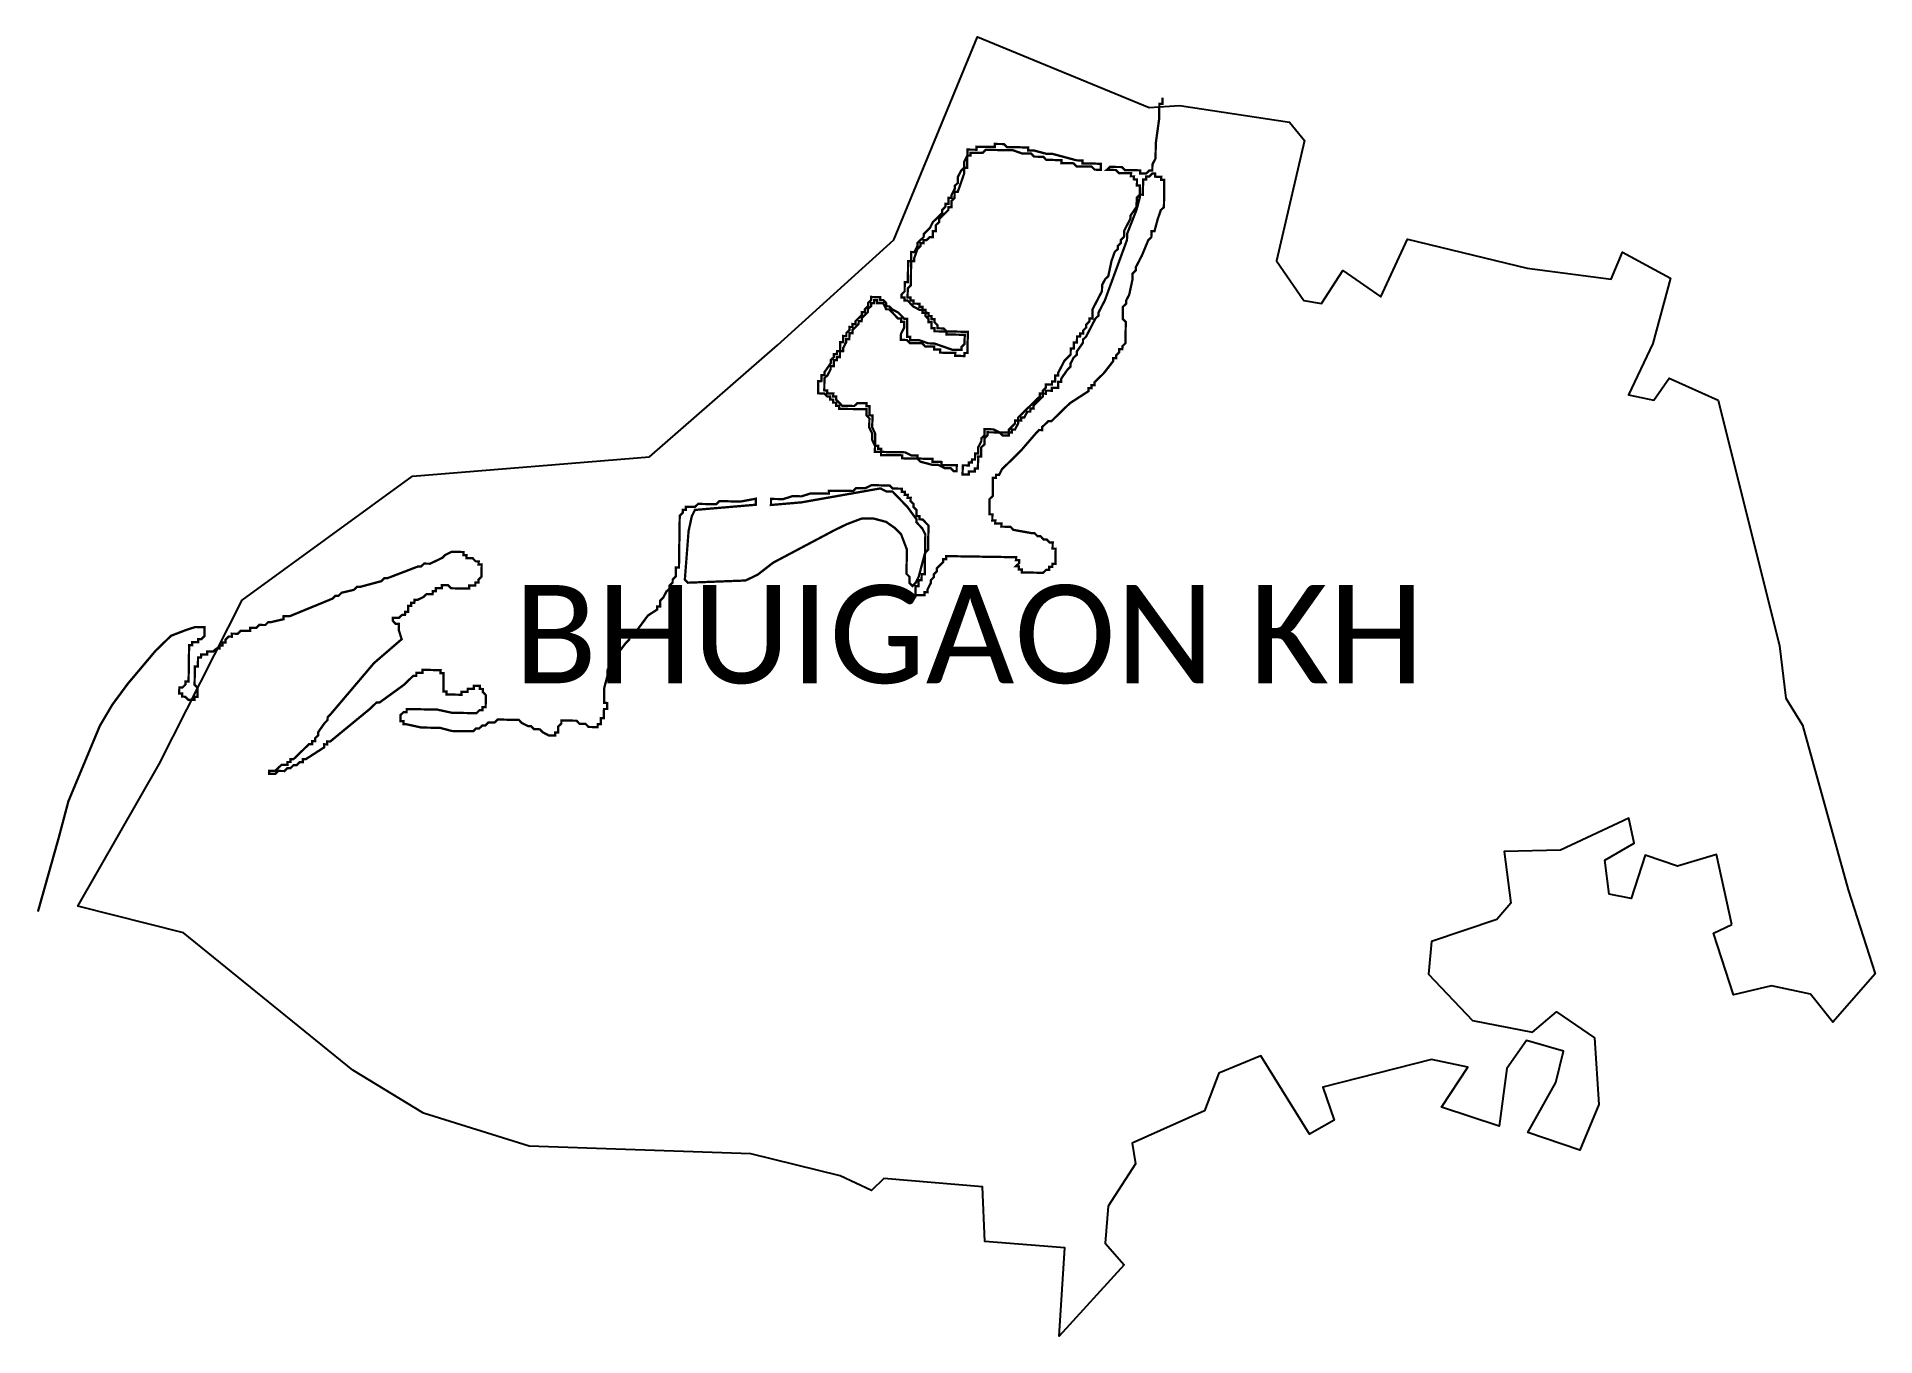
# Model space of a CAD drawing. Header units: metres. Extents: x 263795 to 267181, y 2144719 to 2154063.
# Drawn here: x 264773 to 267181, y 2144719 to 2146420 of the extents above; entities outside this region: 1.
import ezdxf

# ---------------------------------------------------------------- set-up
doc = ezdxf.new("R2010")
doc.units = ezdxf.units.M
for name, color, linetype in [('HIGH TIDE LINE', 6, 'Continuous'), ('village', 3, 'Continuous'), ('VILLAGE NAME', 250, 'Continuous')]:
    doc.layers.add(name, color=color, linetype=linetype)
doc.styles.get("Standard").update_dxf_attribs({"font": 'simplex.shx'})

msp = doc.modelspace()

# ---------------------------------------------------------------- linework, layer by layer
at = {"layer": 'HIGH TIDE LINE', "lineweight": 0, "const_width": 3}
for points in [[(263796.4, 2154061)], [(266024.3, 2146276.2), (266028.3, 2146276.1), (266028.3, 2146280.1), (266032.3, 2146280), (266036.3, 2146280), (266040.3, 2146279.9), (266044.2, 2146275.9), (266048.2, 2146275.8), (266052.1, 2146275.8), (266056.1, 2146275.7), (266060.1, 2146275.7), (266064.1, 2146275.6), (266068, 2146275.5), (266072, 2146275.5), (266072, 2146271.5), (266075.9, 2146271.4), (266079.9, 2146271.4), (266095.7, 2146267.2), (266103.7, 2146267.1), (266135.4, 2146258.6), (266143.3, 2146258.5), (266143.3, 2146254.5), (266147.2, 2146254.5), (266151.2, 2146254.4), (266155.2, 2146254.4), (266159.2, 2146254.3), (266163.1, 2146254.2), (266167.1, 2146254.2), (266167.1, 2146250.2), (266167, 2146246.2), (266163, 2146246.3), (266159, 2146246.4), (266155.1, 2146250.4), (266151.2, 2146250.4), (266147.2, 2146250.5), (266143.2, 2146250.6), (266139.2, 2146250.6), (266135.3, 2146250.7), (266131.3, 2146254.7), (266127.4, 2146254.8), (266123.4, 2146254.8), (266119.4, 2146254.9), (266115.4, 2146255), (266115.5, 2146258.9), (266111.5, 2146259), (266107.6, 2146259), (266103.6, 2146259.1), (266099.6, 2146259.2), (266095.6, 2146259.2), (266091.7, 2146263.3), (266087.7, 2146263.3), (266083.8, 2146263.4), (266079.8, 2146263.4), (266075.9, 2146267.5), (266063.9, 2146267.6), (266052.1, 2146271.8), (266048.1, 2146271.9), (266044.1, 2146271.9), (266040.2, 2146272), (266036.2, 2146272), (266032.2, 2146272.1), (266028.2, 2146272.2), (266024.3, 2146272.2), (266020.3, 2146272.3), (266016.3, 2146272.3), (266012.3, 2146268.4), (266008.3, 2146268.5), (266004.3, 2146268.5), (266000.3, 2146268.6), (265996.4, 2146268.6), (265996.3, 2146264.7), (265992.3, 2146264.7), (265992.3, 2146260.8), (265992.2, 2146256.8), (265992.2, 2146252.8), (265992.1, 2146248.8), (265988.1, 2146248.9), (265988.1, 2146244.9), (265988, 2146240.9), (265983.9, 2146229.1), (265979.7, 2146217.2), (265975.7, 2146217.3), (265975.7, 2146213.3), (265975.6, 2146209.3), (265971.6, 2146205.4), (265971.5, 2146201.4), (265971.5, 2146197.4), (265967.5, 2146197.5), (265967.4, 2146193.5), (265963.4, 2146189.6), (265959.4, 2146185.7), (265955.3, 2146181.8), (265955.3, 2146177.8), (265951.2, 2146173.9), (265951.2, 2146169.9), (265951.1, 2146165.9), (265947.1, 2146166), (265947.1, 2146162), (265947, 2146158), (265943, 2146158.1), (265939, 2146154.2), (265935, 2146154.2), (265935, 2146150.3), (265931, 2146150.3), (265930.9, 2146146.3), (265926.9, 2146142.4), (265922.8, 2146130.6), (265922.7, 2146126.6), (265918.7, 2146126.6), (265918.7, 2146122.7), (265918.6, 2146118.7), (265918.5, 2146114.7), (265918.5, 2146110.7), (265918.4, 2146102.8), (265918.3, 2146098.8), (265918.3, 2146094.8), (265914.2, 2146090.9), (265914.2, 2146087), (265914.1, 2146083), (265914, 2146079), (265918, 2146078.9), (265918, 2146075), (265921.9, 2146074.9), (265921.9, 2146070.9), (265925.8, 2146070.9), (265929.8, 2146070.8), (265929.8, 2146066.8), (265933.7, 2146066.8), (265933.7, 2146062.8), (265937.7, 2146062.7), (265937.6, 2146058.8), (265941.6, 2146058.7), (265941.5, 2146054.7), (265945.5, 2146054.7), (265945.4, 2146050.7), (265949.4, 2146050.6), (265949.3, 2146046.7), (265953.3, 2146042.6), (265953.2, 2146038.7), (265957.2, 2146038.6), (265961.2, 2146038.5), (265965.1, 2146034.5), (265969, 2146034.4), (265973, 2146034.4), (265977, 2146034.3), (265984.9, 2146034.2), (265988.9, 2146034.1), (265992.9, 2146034.1), (265992.8, 2146030.1), (265992.8, 2146026.1), (265992.7, 2146022.2), (265992.5, 2146010.2), (265992.5, 2146006.3), (265988.5, 2146006.3), (265988.4, 2146002.3), (265984.5, 2146002.4), (265980.5, 2146002.5), (265976.5, 2146002.5), (265976.6, 2146006.5), (265972.6, 2146006.6), (265968.6, 2146006.6), (265964.7, 2146006.7), (265960.7, 2146006.7), (265956.7, 2146006.8), (265956.8, 2146010.8), (265952.8, 2146010.8), (265948.8, 2146010.9), (265948.9, 2146014.9), (265944.9, 2146014.9), (265940.9, 2146015), (265936.9, 2146015), (265933, 2146019.1), (265929.1, 2146019.1), (265925.1, 2146019.2), (265921.1, 2146019.2), (265917.1, 2146019.3), (265913.2, 2146023.3), (265909.2, 2146023.4), (265905.3, 2146023.5), (265905.3, 2146027.4), (265905.4, 2146031.4), (265909.5, 2146039.3), (265909.5, 2146043.3), (265909.6, 2146047.3), (265905.6, 2146047.3), (265905.7, 2146051.3), (265901.7, 2146051.3), (265893.9, 2146059.4), (265890, 2146063.5), (265886, 2146063.5), (265882.1, 2146071.5), (265878.2, 2146071.6), (265874.2, 2146071.6), (265874.2, 2146075.6), (265870.3, 2146075.7), (265870.2, 2146071.7), (265866.2, 2146071.8), (265866.2, 2146067.8), (265862.1, 2146063.9), (265862.1, 2146059.9), (265858, 2146056), (265854, 2146052.1), (265853.9, 2146048.1), (265850, 2146048.1), (265849.9, 2146044.2), (265845.9, 2146040.2), (265841.8, 2146036.3), (265841.8, 2146032.4), (265837.8, 2146032.4), (265837.8, 2146028.4), (265837.7, 2146024.5), (265833.7, 2146024.5), (265833.7, 2146020.5), (265829.6, 2146012.7), (265829.5, 2146008.7), (265825.5, 2146008.7), (265825.5, 2146004.8), (265825.4, 2146000.8), (265821.4, 2146000.8), (265821.4, 2145996.9), (265817.4, 2145996.9), (265817.3, 2145993), (265817.3, 2145989), (265813.3, 2145989), (265813.3, 2145985.1), (265809.2, 2145977.2), (265805.1, 2145973.3), (265805.1, 2145969.3), (265805, 2145965.3), (265805, 2145961.3), (265804.9, 2145957.4), (265808.9, 2145957.3), (265808.8, 2145953.3), (265812.8, 2145953.3), (265816.8, 2145953.2), (265816.7, 2145949.2), (265820.7, 2145949.2), (265820.6, 2145945.2), (265824.5, 2145941.2), (265828.4, 2145937.1), (265832.4, 2145937.1), (265836.4, 2145937), (265844.3, 2145936.9), (265848.4, 2145940.8), (265852.4, 2145940.7), (265856.3, 2145940.7), (265860.3, 2145940.6), (265860.2, 2145936.6), (265864.2, 2145936.6), (265864.2, 2145932.6), (265864.1, 2145928.6), (265864, 2145924.7), (265868, 2145924.6), (265868, 2145920.6), (265867.8, 2145912.7), (265867.8, 2145908.7), (265871.6, 2145900.7), (265871.6, 2145896.7), (265871.5, 2145892.7), (265871.5, 2145888.8), (265871.4, 2145884.8), (265875.4, 2145884.7), (265875.3, 2145880.8), (265879.3, 2145880.7), (265879.2, 2145876.7), (265883.2, 2145876.7), (265887.2, 2145876.6), (265891.2, 2145876.5), (265895.1, 2145876.5), (265899.1, 2145876.4), (265903.1, 2145876.4), (265907.1, 2145876.3), (265911, 2145876.2), (265918.9, 2145872.2), (265922.9, 2145872.1), (265926.9, 2145872), (265926.8, 2145868.1), (265930.8, 2145868), (265934.8, 2145867.9), (265938.7, 2145867.9), (265942.7, 2145867.8), (265946.7, 2145867.8), (265946.6, 2145863.8), (265950.6, 2145863.7), (265954.6, 2145863.7), (265958.6, 2145863.6), (265958.5, 2145859.6), (265962.5, 2145859.6), (265966.4, 2145859.5), (265970.4, 2145859.5), (265974.4, 2145859.4), (265978.4, 2145859.3), (265978.3, 2145855.4), (265978.3, 2145851.4), (265974.3, 2145851.5), (265970.4, 2145855.5), (265966.4, 2145855.5), (265962.4, 2145855.6), (265954.5, 2145859.7), (265950.5, 2145859.8), (265946.6, 2145859.8), (265930.7, 2145864), (265926.8, 2145868.1), (265922.8, 2145868.1), (265910.9, 2145868.3), (265906.9, 2145868.4), (265907, 2145872.3), (265903, 2145872.4), (265899.1, 2145872.4), (265895.1, 2145872.5), (265891.1, 2145872.6), (265887.1, 2145872.6), (265883.2, 2145872.7), (265879.2, 2145872.7), (265879.2, 2145876.7), (265875.3, 2145876.8), (265871.3, 2145876.8), (265871.3, 2145880.8), (265871.4, 2145884.8), (265867.5, 2145892.8), (265867.7, 2145900.7), (265863.8, 2145908.8), (265864, 2145920.7), (265860.1, 2145924.7), (265860.1, 2145928.7), (265860.2, 2145932.7), (265856.2, 2145932.7), (265852.2, 2145932.8), (265848.3, 2145932.8), (265844.3, 2145932.9), (265840.3, 2145933), (265836.3, 2145933), (265832.4, 2145933.1), (265828.4, 2145933.1), (265824.4, 2145933.2), (265824.5, 2145937.2), (265820.5, 2145937.2), (265820.6, 2145941.2), (265816.6, 2145941.3), (265816.6, 2145945.2), (265812.7, 2145945.3), (265812.7, 2145949.3), (265808.7, 2145949.3), (265804.8, 2145953.4), (265800.9, 2145953.4), (265796.9, 2145953.5), (265796.9, 2145957.5), (265797, 2145961.4), (265797.1, 2145965.4), (265797.1, 2145969.4), (265801.1, 2145969.3), (265801.2, 2145973.3), (265801.2, 2145977.3), (265805.2, 2145977.2), (265805.2, 2145981.2), (265813.4, 2145993), (265813.4, 2145997), (265817.5, 2146000.9), (265817.5, 2146004.9), (265821.5, 2146004.8), (265821.6, 2146008.8), (265825.5, 2146008.7), (265825.6, 2146012.7), (265825.7, 2146016.7), (265825.7, 2146020.7), (265829.7, 2146020.6), (265829.7, 2146024.6), (265829.8, 2146028.6), (265833.8, 2146028.5), (265833.8, 2146032.5), (265837.9, 2146036.4), (265837.9, 2146040.4), (265841.9, 2146040.3), (265842, 2146044.3), (265845.9, 2146044.2), (265846, 2146048.2), (265850, 2146052.1), (265854.1, 2146056), (265854.1, 2146060), (265858.1, 2146059.9), (265858.2, 2146063.9), (265862.2, 2146067.8), (265862.3, 2146071.8), (265866.3, 2146075.7), (265866.3, 2146079.7), (265870.3, 2146079.6), (265874.3, 2146079.6), (265878.3, 2146079.5), (265878.2, 2146075.6), (265882.2, 2146075.5), (265886.1, 2146071.5), (265886, 2146067.5), (265890, 2146067.4), (265893.9, 2146063.4), (265901.8, 2146059.3), (265905.7, 2146055.3), (265909.7, 2146051.2), (265913.6, 2146051.2), (265913.6, 2146047.2), (265913.5, 2146043.2), (265913.5, 2146039.2), (265913.4, 2146035.3), (265913.3, 2146031.3), (265913.3, 2146027.3), (265917.3, 2146027.3), (265917.2, 2146023.3), (265921.2, 2146023.2), (265925.1, 2146023.2), (265929.1, 2146023.1), (265941, 2146019), (265945, 2146018.9), (265948.9, 2146018.8), (265960.8, 2146014.7), (265972.7, 2146010.5), (265976.6, 2146010.5), (265980.6, 2146010.4), (265984.6, 2146010.4), (265984.6, 2146014.3), (265988.7, 2146018.2), (265988.7, 2146022.2), (265988.8, 2146026.2), (265988.9, 2146030.2), (265984.9, 2146030.2), (265980.9, 2146030.3), (265973, 2146030.4), (265969, 2146030.5), (265965, 2146030.5), (265965.1, 2146034.5), (265961.1, 2146034.6), (265957.1, 2146034.6), (265953.1, 2146034.7), (265949.2, 2146034.7), (265949.2, 2146038.7), (265945.3, 2146038.8), (265945.3, 2146042.7), (265945.4, 2146046.7), (265941.4, 2146046.8), (265941.5, 2146050.8), (265937.5, 2146054.8), (265937.6, 2146058.8), (265933.6, 2146058.8), (265933.7, 2146062.8), (265929.7, 2146062.9), (265921.8, 2146067), (265917.9, 2146071), (265914, 2146075), (265910, 2146075.1), (265910.1, 2146079.1), (265906.1, 2146079.1), (265906.2, 2146083.1), (265910.2, 2146087), (265910.2, 2146091), (265910.3, 2146095), (265910.4, 2146098.9), (265914.3, 2146098.9), (265914.4, 2146102.9), (265914.5, 2146106.8), (265914.5, 2146110.8), (265914.6, 2146114.8), (265914.6, 2146118.8), (265914.7, 2146122.7), (265914.8, 2146126.7), (265918.7, 2146126.6), (265918.8, 2146130.6), (265918.8, 2146134.6), (265918.9, 2146138.6), (265922.9, 2146138.5), (265927, 2146146.4), (265927, 2146150.4), (265931.1, 2146154.3), (265935.1, 2146158.2), (265935.2, 2146162.2), (265939.2, 2146166.1), (265943.2, 2146170), (265947.3, 2146177.9), (265951.4, 2146181.8), (265959.4, 2146189.7), (265959.5, 2146193.6), (265963.5, 2146197.6), (265963.6, 2146201.5), (265967.5, 2146201.5), (265967.6, 2146205.5), (265967.7, 2146209.4), (265971.6, 2146209.4), (265971.7, 2146213.3), (265975.8, 2146221.2), (265975.8, 2146225.2), (265979.9, 2146229.1), (265979.9, 2146233.1), (265980, 2146237.1), (265984.1, 2146245), (265988.1, 2146248.9), (265988.2, 2146252.9), (265988.2, 2146256.8), (265992.3, 2146264.7), (265992.4, 2146268.7), (265992.5, 2146272.7), (265996.4, 2146272.6), (266000.4, 2146272.6), (266004.4, 2146272.5), (266004.4, 2146276.5), (266008.4, 2146276.4), (266012.4, 2146276.4), (266016.4, 2146276.3), (266020.3, 2146276.2)]]:
    msp.add_lwpolyline(points, close=True, dxfattribs=at)
msp.add_lwpolyline([(266247.9, 2146340.5), (266247.9, 2146336.5), (266247.8, 2146332.5), (266243.8, 2146332.6), (266243.6, 2146320.6), (266243.5, 2146312.7), (266239.1, 2146281), (266239, 2146277), (266239, 2146273), (266238.8, 2146261.1), (266234.7, 2146253.2), (266234.6, 2146249.2), (266234.6, 2146245.2), (266230.6, 2146245.3), (266226.6, 2146241.4), (266222.6, 2146241.4), (266218.6, 2146241.5), (266218.7, 2146245.5), (266210.7, 2146245.6), (266206.7, 2146245.6), (266198.8, 2146245.8), (266194.9, 2146249.8), (266190.9, 2146249.9), (266186.9, 2146249.9), (266183, 2146250), (266179, 2146250), (266179, 2146250), (266174.9, 2146246.1), (266178.9, 2146246.1), (266182.9, 2146246), (266186.9, 2146245.9), (266190.8, 2146241.9), (266198.7, 2146241.8), (266202.7, 2146241.7), (266206.7, 2146241.7), (266206.6, 2146237.7), (266210.6, 2146237.6), (266210.5, 2146233.7), (266214.5, 2146233.6), (266214.5, 2146229.6), (266214.4, 2146225.6), (266218.4, 2146225.6), (266218.3, 2146221.6), (266218.3, 2146217.6), (266218.2, 2146213.7), (266214.2, 2146209.7), (266214.1, 2146205.8), (266214, 2146201.8), (266214, 2146197.8), (266205.9, 2146186), (266205.8, 2146182), (266197.6, 2146166.2), (266197.6, 2146162.3), (266197.5, 2146158.3), (266193.5, 2146154.4), (266193.4, 2146150.4), (266189.4, 2146146.5), (266189.3, 2146142.5), (266185.3, 2146138.6), (266181.1, 2146126.7), (266176.9, 2146106.9), (266172.8, 2146103), (266168.7, 2146095.1), (266168.7, 2146091.1), (266168.6, 2146087.2), (266160.4, 2146071.4), (266156.3, 2146063.5), (266156.3, 2146059.5), (266156.2, 2146055.5), (266156.2, 2146051.5), (266152.2, 2146051.6), (266152.1, 2146047.6), (266148.1, 2146043.7), (266148, 2146039.7), (266144, 2146035.8), (266143.9, 2146031.8), (266140, 2146031.9), (266139.9, 2146027.9), (266135.9, 2146028), (266135.9, 2146024), (266135.8, 2146020), (266131.8, 2146020.1), (266131.8, 2146016.1), (266131.7, 2146012.1), (266127.7, 2146012.2), (266127.6, 2146004.3), (266123.6, 2146000.3), (266119.6, 2145996.4), (266111.4, 2145980.6), (266111.3, 2145976.7), (266107.3, 2145976.7), (266107.3, 2145972.7), (266107.2, 2145968.8), (266103.2, 2145968.8), (266103.2, 2145964.9), (266099.2, 2145964.9), (266095.2, 2145965), (266095.2, 2145961), (266091.1, 2145957.1), (266091.1, 2145953.1), (266087.1, 2145953.2), (266087.1, 2145949.2), (266083, 2145945.3), (266062.8, 2145925.7), (266058.8, 2145921.8), (266058.8, 2145917.8), (266054.8, 2145917.9), (266054.7, 2145913.9), (266050.7, 2145910), (266046.7, 2145906), (266046.6, 2145902.1), (266042.6, 2145902.1), (266038.6, 2145902.2), (266034.7, 2145902.2), (266026.8, 2145906.3), (266022.8, 2145906.4), (266018.8, 2145906.5), (266014.9, 2145906.5), (266014.8, 2145902.5), (266014.7, 2145898.6), (266010.7, 2145894.7), (266010.6, 2145890.7), (266006.5, 2145882.8), (266006.5, 2145878.8), (266006.4, 2145874.8), (266002.5, 2145874.9), (266002.4, 2145870.9), (266002.3, 2145866.9), (265998.4, 2145867), (265998.3, 2145863), (265994.3, 2145863.1), (265994.3, 2145859.1), (265990.3, 2145859.2), (265986.3, 2145859.2), (265986.1, 2145847.3), (265990.1, 2145847.2), (265994.1, 2145847.2), (265994.2, 2145851.2), (265998.1, 2145851.1), (266002.1, 2145851), (266002.2, 2145855), (266006.1, 2145855), (266006.2, 2145858.9), (266006.3, 2145862.9), (266006.3, 2145866.9), (266006.4, 2145870.9), (266010.3, 2145870.8), (266010.4, 2145874.8), (266010.5, 2145878.7), (266010.5, 2145882.7), (266014.6, 2145886.6), (266014.7, 2145894.6), (266018.7, 2145898.5), (266018.8, 2145902.5), (266022.7, 2145902.4), (266026.7, 2145902.4), (266030.7, 2145902.3), (266034.7, 2145902.2), (266038.6, 2145898.2), (266042.6, 2145898.2), (266046.5, 2145898.1), (266046.6, 2145902.1), (266050.6, 2145902), (266050.6, 2145906), (266054.6, 2145905.9), (266058.7, 2145913.8), (266058.8, 2145917.8), (266062.7, 2145917.7), (266062.8, 2145921.7), (266066.8, 2145921.7), (266070.9, 2145929.5), (266074.8, 2145929.5), (266074.9, 2145933.5), (266078.9, 2145933.4), (266078.9, 2145937.4), (266083, 2145941.3), (266087, 2145945.2), (266091, 2145949.1), (266091.1, 2145953.1), (266095.1, 2145953), (266095.1, 2145957), (266099.1, 2145957), (266103.1, 2145956.9), (266103.1, 2145960.9), (266107.1, 2145960.8), (266111.1, 2145960.8), (266111.1, 2145964.7), (266111.2, 2145968.7), (266115.2, 2145968.7), (266115.2, 2145972.6), (266123.4, 2145984.4), (266127.4, 2145988.4), (266127.4, 2145992.3), (266131.5, 2146000.2), (266135.6, 2146004.1), (266135.6, 2146008.1), (266143.8, 2146019.9), (266143.8, 2146023.9), (266147.9, 2146027.8), (266156, 2146043.6), (266160.1, 2146051.5), (266164.2, 2146055.4), (266164.2, 2146059.4), (266168.3, 2146067.3), (266172.4, 2146075.2), (266201.4, 2146154.3), (266201.5, 2146158.2), (266201.5, 2146162.2), (266213.9, 2146193.8), (266218.1, 2146209.7), (266218.2, 2146213.7), (266222.2, 2146213.6), (266222.2, 2146217.6), (266222.3, 2146221.6), (266222.4, 2146225.5), (266222.4, 2146229.5), (266222.5, 2146233.5), (266226.4, 2146233.4), (266226.5, 2146237.4), (266230.5, 2146237.3), (266234.5, 2146241.3), (266238.5, 2146241.2), (266238.4, 2146237.2), (266246.4, 2146237.1), (266246.3, 2146233.1), (266250.3, 2146233.1), (266249.8, 2146197.3), (266245.7, 2146193.4), (266241.6, 2146181.5), (266237.4, 2146165.7), (266233.4, 2146165.7), (266233.3, 2146157.8), (266229.2, 2146153.9), (266221, 2146134.1), (266212.8, 2146118.3), (266212.8, 2146114.3), (266208.7, 2146110.4), (266208.6, 2146102.5), (266204.3, 2146082.6), (266200.2, 2146074.8), (266200.2, 2146070.8), (266196.1, 2146066.9), (266195.9, 2146051), (266199.8, 2146046.9), (266199.4, 2146019.1), (266195.4, 2146015.2), (266195.3, 2146011.2), (266191.3, 2146011.3), (266191.3, 2146007.3), (266187.2, 2146003.4), (266187.2, 2145999.4), (266183.2, 2145999.5), (266183.2, 2145995.5), (266171, 2145979.8), (266158.9, 2145968), (266158.8, 2145964), (266154.9, 2145964.1), (266154.8, 2145960.1), (266150.8, 2145960.2), (266150.8, 2145956.2), (266126.7, 2145940.6), (266122.6, 2145936.7), (266102.5, 2145917.1), (266098.5, 2145917.2), (266090.4, 2145909.4), (266090.4, 2145905.4), (266086.4, 2145905.5), (266082.4, 2145901.5), (266062.1, 2145878), (266058.1, 2145874.1), (266054.1, 2145870.1), (266042, 2145858.4), (266037.9, 2145854.5), (266033.8, 2145846.6), (266029.9, 2145846.6), (266029.8, 2145842.7), (266025.8, 2145842.7), (266025.5, 2145818.9), (266021.4, 2145815), (266021.2, 2145795.1), (266025.1, 2145795), (266025, 2145787.1), (266029, 2145787), (266028.9, 2145783), (266036.9, 2145782.9), (266036.8, 2145778.9), (266048.7, 2145778.8), (266052.7, 2145774.7), (266076.4, 2145770.4), (266080.4, 2145770.3), (266084.3, 2145766.3), (266088.3, 2145766.3), (266092.2, 2145762.2), (266096.2, 2145762.2), (266100.1, 2145758.1), (266104.1, 2145758.1), (266104, 2145750.1), (266108, 2145750.1), (266107.7, 2145730.2), (266103.7, 2145730.2), (266103.6, 2145726.3), (266099.6, 2145726.3), (266099.6, 2145722.3), (266095.6, 2145722.4), (266091.6, 2145718.5), (266063.8, 2145718.9), (266063.8, 2145722.9), (266059.8, 2145722.9), (266059.9, 2145726.9), (266055.9, 2145727), (266060, 2145730.9), (266060, 2145734.9), (266056, 2145734.9), (266056.1, 2145738.9), (265964.7, 2145740.3), (265964.6, 2145736.3), (265960.6, 2145736.3), (265960.6, 2145732.4), (265952.5, 2145724.5), (265952.5, 2145720.6), (265948.4, 2145716.6), (265948.4, 2145712.7), (265944.3, 2145708.7), (265944.3, 2145704.8), (265940.2, 2145696.9), (265940.1, 2145692.9), (265936.1, 2145693), (265936.1, 2145689), (265924.2, 2145689.2), (265924.3, 2145701.1), (265928.3, 2145701), (265928.4, 2145709), (265932.4, 2145708.9), (265932.5, 2145716.9), (265936.5, 2145716.8), (265936.9, 2145744.6), (265937.3, 2145768.5), (265933.4, 2145776.5), (265925.6, 2145784.6), (265925.6, 2145788.6), (265913.9, 2145804.6), (265906.1, 2145812.7), (265902.2, 2145816.7), (265894.4, 2145824.8), (265886.4, 2145824.9), (265878.5, 2145829), (265774.9, 2145810.7), (265735.1, 2145807.3), (265735.2, 2145815.2), (265751.1, 2145815), (265763.1, 2145818.8), (265775, 2145818.6), (265787, 2145822.4), (265810.8, 2145822.1), (265810.9, 2145826), (265842.7, 2145825.6), (265846.7, 2145829.5), (265858.7, 2145829.3), (265866.7, 2145833.2), (265890.5, 2145832.8), (265894.4, 2145828.8), (265906.4, 2145828.6), (265906.3, 2145824.6), (265910.3, 2145824.6), (265910.2, 2145820.6), (265914.2, 2145820.5), (265914.1, 2145816.6), (265918.1, 2145816.5), (265918, 2145812.5), (265922, 2145808.5), (265921.9, 2145804.5), (265925.8, 2145800.5), (265925.7, 2145792.5), (265929.7, 2145792.5), (265929.6, 2145788.5), (265933.6, 2145788.4), (265937.5, 2145784.4), (265941.4, 2145780.4), (265940.9, 2145748.6), (265936.9, 2145744.6), (265928.5, 2145713), (265924.4, 2145705.1), (265920.4, 2145701.1), (265916.4, 2145705.2), (265916.6, 2145713.1), (265912.6, 2145717.2), (265913.1, 2145749), (265905.5, 2145769), (265897.6, 2145777), (265885.8, 2145785.2), (265870, 2145789.4), (265854.1, 2145789.6), (265834.1, 2145782), (265818.1, 2145774.2), (265737.9, 2145731.7), (265717.8, 2145716.1), (265701.8, 2145708.4), (265626.2, 2145705.5), (265622.3, 2145709.5), (265627.2, 2145773.1), (265631.5, 2145792.9), (265635.6, 2145800.8), (265715.2, 2145807.6), (265715.3, 2145815.5), (265695.4, 2145811.8), (265667.6, 2145812.3), (265663.5, 2145808.3), (265639.7, 2145808.7), (265635.6, 2145804.8), (265623.7, 2145805), (265623.7, 2145801), (265619.7, 2145801), (265619.6, 2145797.1), (265615.6, 2145793.2), (265614.6, 2145725.6), (265610.6, 2145725.6), (265610.4, 2145713.7), (265606.4, 2145709.8), (265606.3, 2145705.8), (265602.3, 2145701.9), (265602.3, 2145697.9), (265598.2, 2145694), (265594.1, 2145686.1), (265590.1, 2145682.2), (265590, 2145674.2), (265586, 2145674.3), (265585.9, 2145670.3), (265573.9, 2145662.5), (265553.6, 2145635), (265549.6, 2145635.1), (265549.6, 2145631.1), (265545.5, 2145627.2), (265533.4, 2145611.5), (265529.3, 2145607.5), (265529.3, 2145603.6), (265525.3, 2145599.6), (265525.1, 2145591.7), (265521.2, 2145591.8), (265521, 2145583.8), (265516.8, 2145568), (265516.5, 2145548.1), (265520.5, 2145548), (265520.4, 2145540.1), (265516.4, 2145540.1), (265516.2, 2145528.2), (265512.3, 2145528.3), (265512.1, 2145520.3), (265508.2, 2145520.4), (265508.1, 2145516.4), (265496.2, 2145516.6), (265492.3, 2145520.6), (265484.3, 2145520.7), (265480.4, 2145524.8), (265460.5, 2145525.1), (265460.5, 2145521.1), (265456.4, 2145517.2), (265456.3, 2145509.2), (265452.3, 2145509.3), (265452.3, 2145505.3), (265444.3, 2145505.4), (265436.4, 2145509.5), (265432.5, 2145513.5), (265424.6, 2145513.7), (265420.7, 2145517.7), (265416.7, 2145517.8), (265408.8, 2145521.8), (265404.9, 2145525.9), (265377.1, 2145526.3), (265373, 2145522.4), (265365.1, 2145522.5), (265361, 2145518.6), (265357.1, 2145518.6), (265353, 2145514.7), (265349.1, 2145514.8), (265345, 2145510.9), (265317.2, 2145511.3), (265301.4, 2145515.5), (265277.5, 2145515.8), (265257.7, 2145520.1), (265253.7, 2145520.2), (265253.8, 2145524.1), (265249.8, 2145524.2), (265249.9, 2145532.2), (265254, 2145536.1), (265257.9, 2145536), (265258, 2145540), (265297.7, 2145539.4), (265317.6, 2145535.1), (265349.4, 2145534.7), (265353.4, 2145538.6), (265357.4, 2145538.5), (265357.4, 2145542.5), (265361.4, 2145542.4), (265361.6, 2145558.3), (265357.7, 2145562.4), (265357.8, 2145566.3), (265353.8, 2145566.4), (265353.9, 2145570.4), (265345.9, 2145570.5), (265345.9, 2145566.5), (265337.9, 2145566.6), (265337.8, 2145562.7), (265329.9, 2145562.8), (265329.8, 2145558.8), (265310, 2145559.1), (265310, 2145563.1), (265306, 2145563.1), (265306.4, 2145587), (265302.4, 2145587), (265302.5, 2145591), (265278.6, 2145591.4), (265278.6, 2145587.4), (265270.6, 2145587.5), (265270.6, 2145583.5), (265266.6, 2145583.6), (265254.5, 2145571.9), (265222.3, 2145548.5), (265218.4, 2145548.5), (265214.3, 2145544.6), (265210.3, 2145540.7), (265158, 2145497.7), (265154, 2145497.8), (265153.9, 2145493.8), (265150, 2145493.9), (265149.9, 2145489.9), (265125.8, 2145474.4), (265121.8, 2145474.4), (265121.8, 2145470.4), (265117.8, 2145470.5), (265113.8, 2145466.6), (265109.8, 2145466.6), (265105.8, 2145462.7), (265101.8, 2145462.8), (265097.8, 2145458.9), (265089.8, 2145459), (265085.8, 2145455.1), (265077.8, 2145455.2), (265077.9, 2145459.2), (265085.8, 2145459), (265089.9, 2145463), (265093.9, 2145466.9), (265101.8, 2145466.8), (265101.9, 2145470.7), (265105.9, 2145470.7), (265105.9, 2145474.6), (265109.9, 2145474.6), (265114, 2145478.5), (265122, 2145486.3), (265130.1, 2145494.2), (265134.1, 2145494.1), (265134.1, 2145498.1), (265138.1, 2145498), (265138.2, 2145502), (265142.2, 2145505.9), (265142.2, 2145509.9), (265150.4, 2145521.7), (265154.4, 2145525.6), (265154.5, 2145529.6), (265158.5, 2145533.5), (265215.2, 2145600.3), (265251.4, 2145631.5), (265247.6, 2145643.5), (265247.7, 2145651.5), (265243.7, 2145651.5), (265239.8, 2145655.6), (265239.9, 2145659.6), (265247.8, 2145659.4), (265251.9, 2145663.3), (265255.8, 2145663.3), (265255.9, 2145667.3), (265259.9, 2145667.2), (265260, 2145675.2), (265264, 2145675.1), (265264, 2145679.1), (265268, 2145679), (265268.1, 2145683), (265272, 2145682.9), (265280, 2145686.8), (265284.1, 2145690.7), (265292, 2145690.6), (265292.1, 2145694.6), (265296.1, 2145694.5), (265296.1, 2145698.5), (265304.1, 2145698.4), (265304.1, 2145702.3), (265312.1, 2145702.2), (265316, 2145698.2), (265339.8, 2145697.8), (265339.9, 2145701.8), (265347.9, 2145701.7), (265347.9, 2145705.7), (265351.9, 2145705.6), (265352, 2145709.6), (265356, 2145713.5), (265356.2, 2145729.4), (265352.2, 2145729.5), (265352.3, 2145733.4), (265348.3, 2145733.5), (265344.4, 2145737.5), (265336.5, 2145737.6), (265336.5, 2145741.6), (265332.5, 2145741.7), (265332.6, 2145745.7), (265316.7, 2145745.9), (265308.7, 2145742), (265304.7, 2145738.1), (265288.6, 2145730.4), (265280.7, 2145730.5), (265276.7, 2145726.6), (265272.7, 2145726.7), (265232.7, 2145711.4), (265228.7, 2145711.4), (265224.7, 2145707.5), (265196.8, 2145700), (265192.8, 2145700), (265188.7, 2145696.1), (265172.8, 2145692.4), (265168.8, 2145688.4), (265164.8, 2145688.5), (265160.7, 2145684.6), (265104.7, 2145661.6), (265096.8, 2145661.7), (265096.7, 2145657.7), (265080.8, 2145654), (265076.8, 2145654), (265072.8, 2145650.1), (265064.8, 2145650.2), (265060.8, 2145646.3), (265052.8, 2145646.4), (265052.8, 2145642.4), (265040.8, 2145642.6), (265036.8, 2145638.7), (265028.9, 2145638.8), (265028.8, 2145634.8), (265024.8, 2145634.9), (265020.8, 2145631), (265020.7, 2145627), (265016.8, 2145627.1), (265016.7, 2145623.1), (265012.7, 2145623.2), (265012.7, 2145619.2), (265008.7, 2145619.2), (265004.7, 2145615.3), (264996.7, 2145615.4), (264996.7, 2145611.5), (264988.7, 2145611.6), (264988.6, 2145607.6), (264984.7, 2145607.7), (264984.5, 2145595.7), (264980.5, 2145595.8), (264980.2, 2145571.9), (264984.1, 2145567.9), (264983.9, 2145556), (264979.9, 2145556), (264979.9, 2145552.1), (264971.9, 2145552.2), (264968, 2145556.2), (264964, 2145556.3), (264964.1, 2145560.3), (264960.1, 2145560.3), (264960.2, 2145568.3), (264964.2, 2145568.2), (264968.2, 2145572.1), (264968.3, 2145576.1), (264972.3, 2145576), (264973, 2145623.7), (264977, 2145623.7), (264977, 2145627.7), (264985, 2145627.5), (264985, 2145631.5), (264989, 2145631.5), (264993, 2145635.4), (264993.2, 2145647.3), (264981.3, 2145647.5), (264969.3, 2145643.7), (264949.3, 2145636), (264929.1, 2145616.4), (264892.7, 2145573.2), (264872.4, 2145545.7), (264856.1, 2145518.1), (264814.9, 2145419.3), (264802.3, 2145371.8), (264775, 2145274.8)], dxfattribs=at)
at = {"layer": 'village', "color": 3}
msp.add_polyline3d([(266993.8, 2145257.9, 0), (266973.7, 2145349.6, 0), (266922.6, 2145334.5, 0), (266879.9, 2145348.5, 0), (266861.7, 2145292, 0), (266833.1, 2145297.6, 0), (266827.4, 2145342, 0), (266865.9, 2145364.5, 0), (266858.5, 2145397, 0), (266769.3, 2145355.2, 0), (266695.4, 2145353.5, 0), (266704.1, 2145286, 0), (266685.7, 2145264.3, 0), (266600.1, 2145235.5, 0), (266596.2, 2145193, 0), (266653.8, 2145132.1, 0), (266732.5, 2145117.1, 0), (266763.9, 2145143.4, 0), (266813.7, 2145109.5, 0), (266819.4, 2145022, 0), (266794.5, 2144962.2, 0), (266726.4, 2144985.7, 0), (266763.1, 2145051.1, 0), (266773, 2145092, 0), (266724.7, 2145106, 0), (266698.8, 2145069.5, 0), (266688.7, 2144993.7, 0), (266613.4, 2145018.6, 0), (266647.8, 2145071, 0), (266600.4, 2145081.3, 0), (266458.1, 2145044.9, 0), (266472.7, 2145001.8, 0), (266440.3, 2144983.4, 0), (266376.5, 2145086, 0), (266321.9, 2145063.1, 0), (266303, 2145013.8, 0), (266208.1, 2144971.6, 0), (266212.7, 2144944.6, 0), (266176.8, 2144889.2, 0), (266173, 2144840.7, 0), (266197.8, 2144812.4, 0), (266112.5, 2144718.8, 0), (266120.2, 2144834.6, 0), (266015.2, 2144842.8, 0), (266012.1, 2144914.3, 0), (265883.1, 2144925.2, 0), (265866.8, 2144909.7, 0), (265825.7, 2144928.6, 0), (265708.8, 2144957.8, 0), (265418.4, 2144967.7, 0), (265280.1, 2145011, 0), (265187.3, 2145067.2, 0), (264965.8, 2145246.9, 0), (264827.2, 2145282.1, 0), (264933.9, 2145468.1, 0), (265042.3, 2145682.7, 0), (265265.6, 2145845.1, 0), (265575.8, 2145870.2, 0), (265743.7, 2146016.6, 0), (265896, 2146154.5, 0), (266005.5, 2146420.4, 0), (266230.6, 2146328, 0), (266270.1, 2146330.6, 0), (266414.4, 2146308.4, 0), (266434, 2146284.4, 0), (266397.1, 2146126.8, 0), (266432.9, 2146074.9, 0), (266456, 2146071, 0), (266483.9, 2146114.3, 0), (266533.7, 2146079.8, 0), (266569, 2146155.3, 0), (266725.7, 2146117.3, 0), (266835.5, 2146103.2, 0), (266850.5, 2146138.3, 0), (266913.4, 2146104.5, 0), (266890.1, 2146018.9, 0), (266858.3, 2145951.4, 0), (266891.6, 2145944.7, 0), (266911.6, 2145973.2, 0), (266975.8, 2145944.4, 0), (267056, 2145623, 0), (267064.5, 2145554.5, 0), (267086.3, 2145519.1, 0), (267145.8, 2145303.5, 0), (267181.4, 2145193.5, 0), (267126, 2145130.2, 0), (267096.5, 2145166.8, 0), (267045.5, 2145177.4, 0), (266995.9, 2145166, 0), (266969.8, 2145246.5, 0)], close=True, dxfattribs=at)

# ---------------------------------------------------------------- texts
at = {"layer": 'VILLAGE NAME', "insert": (265398.2, 2145702.5), "char_height": 128.647, "attachment_point": 1}
msp.add_mtext_dynamic_manual_height_columns('{\\fCalibri|b0|i0|c0|p34;BHUIGAON KH}', width=1668.041, gutter_width=643.2, heights=[0], dxfattribs=at)

doc.saveas('drawing.dxf')
